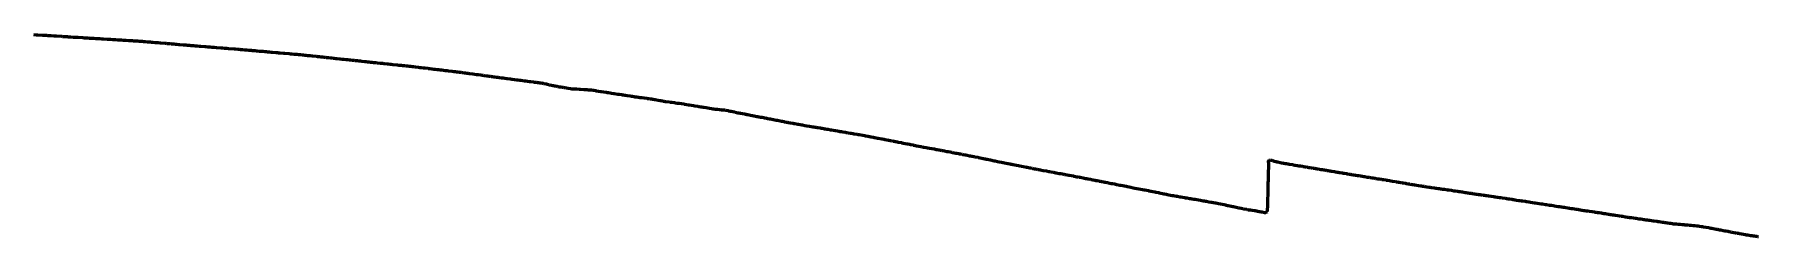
# Model space of a CAD drawing. Header units: metres. Extents: x 599858 to 604770, y 1147743 to 1148052.
# Drawn here: x 600994 to 602129, y 1147914 to 1148047 of the extents above; entities that cross this region are included whole.
import ezdxf

# ---------------------------------------------------------------- set-up
doc = ezdxf.new("R2010")
doc.units = ezdxf.units.M
doc.header["$MEASUREMENT"] = 0
doc.linetypes.add('DGN Style 3', pattern=[126.82203, 90.587164, -36.234866])
doc.layers.add('TF_-_R_TOM_2', color=190, linetype='DGN Style 3', lineweight=53)

msp = doc.modelspace()

# ---------------------------------------------------------------- linework, layer by layer
at = {"layer": 'TF_-_R_TOM_2'}
for points in [[(600993.29, 1148046.83, 33.02), (600995.11, 1148046.72, 33.11), (600996.09, 1148046.66, 33.13), (600999.11, 1148046.47, 33.2), (600999.29, 1148046.46, 33.18), (600999.74, 1148046.43, 33.2), (601001.11, 1148046.34, 33.2), (601001.97, 1148046.29, 33.27), (601002.63, 1148046.25, 33.32), (601002.78, 1148046.24, 33.28), (601003.25, 1148046.21, 33.22), (601004.75, 1148046.11, 33.26), (601004.79, 1148046.11, 33.26), (601006.69, 1148045.99, 33.31), (601006.82, 1148045.98, 33.31), (601007.05, 1148045.97, 33.32), (601008.43, 1148045.88, 33.35), (601008.5, 1148045.88, 33.35), (601011.62, 1148045.68, 33.43), (601011.78, 1148045.67, 33.43), (601012.02, 1148045.65, 33.49), (601012.45, 1148045.63, 33.58), (601012.98, 1148045.59, 33.53), (601013.68, 1148045.55, 33.51), (601014.38, 1148045.51, 33.53), (601014.62, 1148045.49, 33.51), (601015.65, 1148045.43, 33.55), (601015.8, 1148045.42, 33.55), (601015.85, 1148045.41, 33.56), (601016.59, 1148045.37, 33.6), (601017.2, 1148045.33, 33.7), (601017.24, 1148045.33, 33.7), (601017.62, 1148045.3, 33.72), (601019.34, 1148045.19, 33.69), (601019.554925, 1148045.177169, 33.695495), (601020.52, 1148045.12, 33.73), (601021.15, 1148045.08, 33.7), (601021.27, 1148045.07, 33.72), (601022.59, 1148044.99, 33.78), (601022.63, 1148044.99, 33.78), (601022.65, 1148044.99, 33.78), (601025.44, 1148044.82, 33.79), (601025.76, 1148044.8, 33.77), (601026.53, 1148044.75, 33.79), (601027.11, 1148044.72, 33.87), (601027.7, 1148044.68, 33.86), (601029.03, 1148044.6, 33.87), (601029.14, 1148044.59, 33.89), (601029.45, 1148044.57, 33.87), (601030.25, 1148044.52, 33.92), (601031.75, 1148044.43, 33.97), (601032.26, 1148044.4, 34.01), (601032.79, 1148044.37, 34.02), (601032.92, 1148044.36, 34.04), (601034.41, 1148044.27, 33.99), (601034.68, 1148044.25, 34.02), (601035, 1148044.23, 34.02), (601035.07, 1148044.23, 34.03), (601035.5, 1148044.2, 34.02), (601036.2, 1148044.16, 34.11), (601036.95, 1148044.11, 34.13), (601038.33, 1148044.03, 34.07), (601038.43, 1148044.02, 34.07), (601038.99, 1148043.99, 34.1), (601039.33, 1148043.97, 34.09), (601041.71, 1148043.82, 34.2), (601041.83, 1148043.81, 34.21), (601042.56, 1148043.77, 34.2), (601043.99, 1148043.68, 34.2), (601045.42, 1148043.59, 34.24), (601045.53, 1148043.59, 34.2), (601046.33, 1148043.54, 34.23), (601046.91, 1148043.5, 34.25), (601047.34, 1148043.48, 34.26), (601048.82, 1148043.38, 34.29), (601051.19, 1148043.24, 34.36), (601052.33, 1148043.17, 34.32), (601052.35, 1148043.17, 34.32), (601052.38, 1148043.17, 34.32), (601052.52, 1148043.16, 34.32), (601053.87, 1148043.08, 34.41), (601054.03, 1148043.07, 34.45), (601055.85, 1148042.95, 34.47), (601056.88, 1148042.89, 34.47), (601057.47, 1148042.85, 34.45), (601058.49, 1148042.79, 34.45), (601058.66, 1148042.78, 34.46), (601058.82, 1148042.77, 34.46), (601059.74, 1148042.72, 34.5), (601060.1, 1148042.69, 34.53), (601061.9, 1148042.58, 34.47), (601062.05, 1148042.57, 34.47), (601062.78, 1148042.53, 34.58), (601062.82, 1148042.53, 34.59), (601062.99, 1148042.52, 34.59), (601064.231799, 1148042.438735, 34.567125), (601065.11, 1148042.37, 34.55), (601065.24, 1148042.35, 34.56), (601065.27, 1148042.35, 34.56), (601065.45, 1148042.34, 34.56), (601066.73, 1148042.23, 34.69), (601068.35, 1148042.09, 34.65), (601068.46, 1148042.08, 34.65), (601068.59, 1148042.07, 34.65), (601070.46, 1148041.91, 34.7), (601070.84, 1148041.88, 34.71), (601070.96, 1148041.87, 34.71), (601071.78, 1148041.8, 34.73), (601073.48, 1148041.66, 34.73), (601074.28, 1148041.59, 34.74), (601074.68, 1148041.56, 34.75), (601075.31, 1148041.5, 34.77), (601076.62, 1148041.39, 34.85), (601077.05, 1148041.36, 34.89), (601079.88, 1148041.12, 34.85), (601080.15, 1148041.1, 34.87), (601080.68, 1148041.05, 34.87), (601081.03, 1148041.02, 34.88), (601081.09, 1148041.02, 34.88), (601081.21, 1148041.01, 34.88), (601082.8, 1148040.87, 34.89), (601083.01, 1148040.86, 34.93), (601083.48, 1148040.82, 35.02), (601083.91, 1148040.78, 35.04), (601084.66, 1148040.72, 35.04), (601085.58, 1148040.64, 34.95), (601085.81, 1148040.62, 34.98), (601085.96, 1148040.61, 34.96), (601086.88, 1148040.53, 35), (601086.95, 1148040.52, 34.98), (601087.27, 1148040.5, 35.02), (601087.75, 1148040.46, 35.06), (601089.09, 1148040.34, 35.03), (601089.71, 1148040.29, 35.03), (601089.72, 1148040.29, 35.03), (601091.92, 1148040.1, 35.08), (601091.95, 1148040.1, 35.08), (601092.02, 1148040.1, 35.08), (601092.06, 1148040.09, 35.08), (601094.04, 1148039.93, 35.14), (601094.31, 1148039.9, 35.14), (601095.71, 1148039.78, 35.18), (601096.469746, 1148039.722085, 35.206937), (601096.75, 1148039.7, 35.22), (601096.82, 1148039.69, 35.22), (601096.89, 1148039.69, 35.21), (601097.01, 1148039.68, 35.2), (601097.24, 1148039.66, 35.21), (601097.34, 1148039.65, 35.22), (601098.36, 1148039.57, 35.21), (601098.43, 1148039.56, 35.22), (601098.84, 1148039.53, 35.32), (601099.69, 1148039.46, 35.34), (601101.14, 1148039.34, 35.28), (601102.57, 1148039.23, 35.35), (601103.21, 1148039.17, 35.42), (601103.3, 1148039.17, 35.37), (601103.5, 1148039.15, 35.31), (601106.13, 1148038.94, 35.42), (601106.62, 1148038.9, 35.42), (601106.87, 1148038.88, 35.43), (601108.1, 1148038.78, 35.43), (601109.37, 1148038.68, 35.42), (601109.6, 1148038.66, 35.42), (601110.64, 1148038.57, 35.46), (601111.16, 1148038.53, 35.55), (601112.2, 1148038.45, 35.53), (601113.82, 1148038.32, 35.47), (601113.87, 1148038.31, 35.47), (601113.89, 1148038.31, 35.47), (601113.91, 1148038.31, 35.47), (601116.64, 1148038.09, 35.69), (601116.8, 1148038.08, 35.69), (601117.17, 1148038.05, 35.65), (601117.69, 1148038, 35.58), (601118.01, 1148037.98, 35.58), (601118.31, 1148037.95, 35.6), (601118.52, 1148037.94, 35.58), (601119.09, 1148037.89, 35.63), (601119.75, 1148037.84, 35.65), (601120.56, 1148037.77, 35.78), (601121.62, 1148037.69, 35.73), (601121.77, 1148037.68, 35.72), (601121.93, 1148037.66, 35.72), (601125.5, 1148037.37, 35.73), (601125.78, 1148037.35, 35.75), (601125.96, 1148037.34, 35.75), (601126.06, 1148037.33, 35.77), (601126.11, 1148037.32, 35.78), (601127.74, 1148037.19, 35.91), (601128.96, 1148037.09, 35.9), (601129.71, 1148037.03, 35.91), (601130.94, 1148036.93, 35.94), (601132.39, 1148036.82, 35.89), (601133.13, 1148036.76, 35.9), (601133.590329, 1148036.722181, 35.979855), (601133.83, 1148036.7, 36.02), (601135, 1148036.6, 36.01), (601135.35, 1148036.57, 36.04), (601135.44, 1148036.56, 36.03), (601136.01, 1148036.51, 36), (601136.99, 1148036.42, 35.94), (601137.17, 1148036.4, 35.94), (601138.71, 1148036.27, 35.95), (601138.88, 1148036.26, 35.96), (601139.05, 1148036.24, 35.95), (601139.31, 1148036.22, 35.96), (601140.25, 1148036.13, 35.97), (601140.48, 1148036.11, 35.98), (601142.18, 1148035.96, 35.98), (601142.72, 1148035.92, 35.98), (601143.09, 1148035.88, 35.98), (601144.15, 1148035.79, 36.03), (601144.44, 1148035.77, 36.01), (601145.58, 1148035.67, 36), (601145.6, 1148035.66, 36), (601145.65, 1148035.66, 36), (601146.39, 1148035.59, 36.09), (601147.03, 1148035.54, 36.17), (601147.13, 1148035.53, 36.17), (601147.19, 1148035.52, 36.18), (601147.44, 1148035.5, 36.15), (601148.56, 1148035.4, 36.08), (601148.79, 1148035.38, 36.08), (601149.77, 1148035.3, 36.13), (601149.85, 1148035.29, 36.13), (601150.61, 1148035.22, 36.21), (601152.96, 1148035.02, 36.26), (601154.36, 1148034.89, 36.32), (601154.48, 1148034.88, 36.31), (601155.7, 1148034.77, 36.3), (601157.87, 1148034.58, 36.34), (601158.83, 1148034.5, 36.41), (601161.76, 1148034.24, 36.47), (601162.47, 1148034.18, 36.44), (601162.96, 1148034.14, 36.39), (601163.44, 1148034.09, 36.43), (601164.99, 1148033.96, 36.44), (601166.83, 1148033.8, 36.5), (601167.85, 1148033.71, 36.52), (601168.69, 1148033.63, 36.51), (601169.064669, 1148033.597262, 36.51003), (601170.34, 1148033.46, 36.51), (601171.21, 1148033.37, 36.52), (601171.94, 1148033.3, 36.54), (601172.91, 1148033.19, 36.6), (601173.78, 1148033.1, 36.54), (601175.38, 1148032.93, 36.55), (601176.79, 1148032.79, 36.65), (601176.88, 1148032.78, 36.66), (601177, 1148032.76, 36.66), (601177.16, 1148032.75, 36.67), (601179.52, 1148032.5, 36.73), (601179.63, 1148032.49, 36.73), (601180.29, 1148032.42, 36.73), (601181.22, 1148032.32, 36.68), (601181.37, 1148032.3, 36.69), (601181.55, 1148032.28, 36.7), (601182.48, 1148032.19, 36.7), (601183.44, 1148032.08, 36.71), (601183.51, 1148032.08, 36.71), (601183.75, 1148032.05, 36.71), (601184.66, 1148031.96, 36.78), (601185.53, 1148031.87, 36.76), (601186.03, 1148031.81, 36.8), (601186.82, 1148031.73, 36.76), (601186.86, 1148031.73, 36.76), (601187.5, 1148031.66, 36.76), (601187.53, 1148031.65, 36.76), (601189.01, 1148031.5, 36.82), (601189.17, 1148031.48, 36.83), (601189.21, 1148031.48, 36.84), (601189.49, 1148031.45, 36.81), (601189.55, 1148031.44, 36.81), (601189.59, 1148031.44, 36.82), (601190.02, 1148031.39, 36.83), (601190.51, 1148031.34, 36.85), (601190.54, 1148031.34, 36.85), (601190.55, 1148031.34, 36.85), (601190.58, 1148031.33, 36.85), (601190.62, 1148031.33, 36.85), (601191.4, 1148031.25, 36.95), (601192.3, 1148031.15, 36.95), (601192.44, 1148031.14, 36.96), (601192.87, 1148031.09, 36.86), (601192.97, 1148031.08, 36.86), (601192.98, 1148031.08, 36.86), (601194.73, 1148030.9, 36.92), (601194.87, 1148030.88, 36.91), (601195.13, 1148030.85, 36.92), (601195.25, 1148030.84, 36.94), (601196.66, 1148030.69, 36.97), (601197, 1148030.66, 36.94), (601197.03, 1148030.65, 36.94), (601197.1, 1148030.65, 36.95), (601197.53, 1148030.6, 36.97), (601197.57, 1148030.6, 36.97), (601199.13, 1148030.43, 36.96), (601199.52, 1148030.39, 36.97), (601199.74, 1148030.37, 37.04), (601200.35, 1148030.3, 37.04), (601201.33, 1148030.2, 37.02), (601202.13, 1148030.12, 37.05), (601203.27, 1148030, 37.04), (601204.14, 1148029.9, 37.1), (601204.45, 1148029.87, 37.09), (601204.91, 1148029.82, 37.04), (601205.07, 1148029.81, 37.04), (601205.890256, 1148029.71833, 37.123057), (601206.01, 1148029.71, 37.13), (601206.85, 1148029.62, 37.16), (601207.57, 1148029.54, 37.15), (601208.25, 1148029.47, 37.11), (601208.75, 1148029.42, 37.1), (601209.55, 1148029.33, 37.18), (601211.2, 1148029.16, 37.24), (601211.82, 1148029.09, 37.19), (601212.39, 1148029.03, 37.16), (601213.26, 1148028.94, 37.23), (601214.28, 1148028.83, 37.27), (601215.31, 1148028.72, 37.27), (601215.88, 1148028.66, 37.28), (601216.29, 1148028.62, 37.27), (601217.3, 1148028.51, 37.35), (601217.55, 1148028.48, 37.35), (601217.68, 1148028.47, 37.37), (601217.9, 1148028.45, 37.33), (601219.05, 1148028.33, 37.32), (601219.29, 1148028.3, 37.35), (601219.52, 1148028.28, 37.35), (601221.67, 1148028.05, 37.32), (601222.03, 1148028.01, 37.32), (601222.1, 1148028, 37.31), (601223.38, 1148027.87, 37.31), (601224.1, 1148027.79, 37.34), (601226.29, 1148027.56, 37.38), (601226.54, 1148027.53, 37.4), (601226.72, 1148027.51, 37.4), (601226.79, 1148027.51, 37.41), (601228.26, 1148027.35, 37.51), (601228.59, 1148027.32, 37.51), (601228.78, 1148027.3, 37.52), (601229.93, 1148027.17, 37.54), (601230.04, 1148027.16, 37.54), (601230.08, 1148027.16, 37.54), (601230.14, 1148027.15, 37.54), (601232.5, 1148026.9, 37.59), (601232.62, 1148026.89, 37.59), (601232.81, 1148026.87, 37.57), (601233.17, 1148026.83, 37.61), (601233.84, 1148026.76, 37.62), (601233.92, 1148026.75, 37.62), (601234.59, 1148026.68, 37.53), (601234.82, 1148026.66, 37.53), (601235.55, 1148026.58, 37.56), (601235.76, 1148026.56, 37.61), (601236.05, 1148026.53, 37.61), (601236.57, 1148026.47, 37.52), (601236.85, 1148026.44, 37.48), (601237.85, 1148026.34, 37.59), (601238.29, 1148026.29, 37.59), (601239.45, 1148026.17, 37.65), (601239.72, 1148026.14, 37.65), (601239.78, 1148026.13, 37.65), (601239.87, 1148026.12, 37.65), (601239.99, 1148026.11, 37.64), (601240.6422, 1148026.041538, 37.610138), (601241.22, 1148025.97, 37.58), (601241.71, 1148025.91, 37.55), (601242.7, 1148025.8, 37.63), (601243.08, 1148025.75, 37.62), (601243.71, 1148025.68, 37.55), (601244.22, 1148025.62, 37.61), (601244.78, 1148025.55, 37.57), (601246.65, 1148025.33, 37.69), (601246.93, 1148025.29, 37.72), (601247.72, 1148025.2, 37.68), (601248.48, 1148025.11, 37.65), (601248.63, 1148025.09, 37.69), (601250.19, 1148024.91, 37.67), (601250.24, 1148024.9, 37.67), (601250.28, 1148024.9, 37.67), (601250.29, 1148024.9, 37.67), (601250.99, 1148024.81, 37.77), (601252.71, 1148024.61, 37.81), (601252.73, 1148024.61, 37.81), (601252.77, 1148024.6, 37.81), (601253.12, 1148024.56, 37.83), (601254.41, 1148024.41, 37.87), (601255.62, 1148024.26, 37.9), (601255.84, 1148024.24, 37.89), (601255.93, 1148024.23, 37.89), (601256.99, 1148024.1, 37.87), (601257.12, 1148024.09, 37.92), (601257.74, 1148024.01, 37.93), (601259.04, 1148023.86, 37.96), (601259.99, 1148023.75, 37.89), (601260.06, 1148023.74, 37.89), (601260.29, 1148023.71, 37.9), (601261.13, 1148023.61, 37.95), (601262.11, 1148023.5, 37.95), (601263.3, 1148023.35, 38.02), (601264.3, 1148023.24, 38.03), (601264.47, 1148023.22, 38.03), (601265.63, 1148023.08, 38.05), (601266.52, 1148022.97, 38.02), (601266.85, 1148022.93, 37.99), (601268.91, 1148022.69, 38.1), (601268.95, 1148022.68, 38.1), (601268.98, 1148022.68, 38.1), (601270.16, 1148022.54, 38.14), (601270.81, 1148022.46, 38.13), (601271.46, 1148022.39, 38.12), (601271.57, 1148022.37, 38.13), (601271.82, 1148022.34, 38.08), (601272.05, 1148022.32, 38.11), (601273.02, 1148022.2, 38.15), (601273.294695, 1148022.167593, 38.183358), (601273.77, 1148022.11, 38.23), (601274.23, 1148022.04, 38.19), (601274.55, 1148022, 38.19), (601274.98, 1148021.94, 38.23), (601275.28, 1148021.9, 38.23), (601275.6, 1148021.86, 38.17), (601275.92, 1148021.82, 38.19), (601277.23, 1148021.64, 38.29), (601277.48, 1148021.61, 38.27), (601277.98, 1148021.54, 38.25), (601278.73, 1148021.44, 38.24), (601278.81, 1148021.43, 38.23), (601279.3, 1148021.36, 38.25), (601279.61, 1148021.32, 38.31), (601280.29, 1148021.23, 38.32), (601282.68, 1148020.91, 38.38), (601285.02, 1148020.59, 38.39), (601286.17, 1148020.44, 38.41), (601287.93, 1148020.2, 38.46), (601288.76, 1148020.09, 38.4), (601289.2, 1148020.03, 38.42), (601289.66, 1148019.97, 38.49), (601289.89, 1148019.94, 38.5), (601291.56, 1148019.72, 38.52), (601292.32, 1148019.61, 38.52), (601292.44, 1148019.6, 38.53), (601292.52, 1148019.59, 38.52), (601292.73, 1148019.56, 38.54), (601293.35, 1148019.48, 38.53), (601294.17, 1148019.37, 38.52), (601294.7, 1148019.3, 38.53), (601295.13, 1148019.24, 38.53), (601295.89, 1148019.14, 38.52), (601296.41, 1148019.07, 38.55), (601297.15, 1148018.97, 38.56), (601298.17, 1148018.83, 38.58), (601299.41, 1148018.66, 38.61), (601300.08, 1148018.57, 38.61), (601300.17, 1148018.56, 38.6), (601300.2, 1148018.56, 38.6), (601301.61, 1148018.37, 38.53), (601302.64, 1148018.23, 38.52), (601303.69, 1148018.09, 38.52), (601304.99, 1148017.91, 38.62), (601305.19, 1148017.89, 38.62), (601306.91, 1148017.66, 38.6), (601307.15, 1148017.62, 38.64), (601307.54, 1148017.57, 38.64), (601308.42, 1148017.45, 38.63), (601308.435968, 1148017.454597, 38.632081), (601311.61, 1148017.04, 38.67), (601311.68, 1148017.04, 38.68), (601312.02, 1148016.99, 38.68), (601312.26, 1148016.96, 38.68), (601313.59, 1148016.79, 38.67), (601313.81, 1148016.76, 38.7), (601314.08, 1148016.73, 38.7), (601314.31, 1148016.7, 38.68), (601316.66, 1148016.4, 38.71), (601316.78, 1148016.38, 38.73), (601317.29, 1148016.32, 38.74), (601317.61, 1148016.28, 38.72), (601318.67, 1148016.14, 38.8), (601320.06, 1148015.96, 38.9), (601320.43, 1148015.91, 38.91), (601320.7, 1148015.88, 38.9), (601322.57, 1148015.64, 38.99), (601322.86, 1148015.6, 39), (601323.09, 1148015.57, 39), (601323.21, 1148015.56, 39), (601324.55, 1148015.39, 39), (601325.19, 1148015.3, 39.04), (601325.5, 1148015.26, 39.08), (601326, 1148015.2, 38.96), (601326.01, 1148015.2, 38.96), (601326.03, 1148015.2, 38.96), (601326.32, 1148015.16, 38.98), (601326.6, 1148015.12, 39.01), (601326.76, 1148015.1, 38.97), (601327.80283, 1148014.966983, 39.061223), (601328.6, 1148014.8, 39.16), (601328.75, 1148014.77, 39.17), (601328.81, 1148014.75, 39.19), (601329.23, 1148014.66, 39.27), (601330.89, 1148014.31, 39.29), (601331.68, 1148014.14, 39.34), (601332.47, 1148013.97, 39.35), (601332.85, 1148013.88, 39.33), (601333.22, 1148013.8, 39.33), (601334.42, 1148013.54, 39.3), (601335.41, 1148013.33, 39.23), (601335.5, 1148013.31, 39.24), (601335.91, 1148013.22, 39.16), (601336.07, 1148013.19, 39.11), (601336.2, 1148013.16, 39.11), (601336.86, 1148013.02, 39.16), (601338.15, 1148012.74, 39.15), (601338.41, 1148012.69, 39.17), (601338.42, 1148012.68, 39.17), (601338.52, 1148012.66, 39.17), (601338.946996, 1148012.574525, 39.206626), (601339.37, 1148012.5, 39.24), (601340.63, 1148012.3, 39.24), (601341.78, 1148012.12, 39.26), (601342.04, 1148012.08, 39.2), (601342.62, 1148011.99, 39.2), (601343.38, 1148011.87, 39.2), (601343.81, 1148011.8, 39.2), (601343.9, 1148011.79, 39.2), (601344.43, 1148011.71, 39.27), (601345.44, 1148011.55, 39.3), (601346.98, 1148011.3, 39.32), (601347.94, 1148011.15, 39.35), (601347.957641, 1148011.147173, 39.352155), (601348.43, 1148011.12, 39.35), (601348.99, 1148011.09, 39.35), (601349.55, 1148011.05, 39.34), (601349.88, 1148011.03, 39.35), (601350.83, 1148010.98, 39.37), (601352.57, 1148010.87, 39.37), (601353.44, 1148010.82, 39.37), (601355.75, 1148010.68, 39.49), (601355.99, 1148010.67, 39.49), (601356.07, 1148010.66, 39.49), (601356.22, 1148010.65, 39.47), (601357.2, 1148010.6, 39.44), (601357.28, 1148010.59, 39.43), (601357.49, 1148010.58, 39.4), (601358.01, 1148010.55, 39.4), (601358.1, 1148010.54, 39.42), (601358.39, 1148010.53, 39.38), (601358.62, 1148010.51, 39.42), (601359.93, 1148010.43, 39.43), (601360.308128, 1148010.408322, 39.425653), (601360.8, 1148010.33, 39.43), (601361.79, 1148010.18, 39.46), (601362.23, 1148010.11, 39.46), (601363.44, 1148009.93, 39.49), (601363.8, 1148009.87, 39.49), (601367.04, 1148009.37, 39.48), (601367.05, 1148009.37, 39.48), (601367.07, 1148009.37, 39.48), (601370.46, 1148008.85, 39.46), (601371.04, 1148008.76, 39.56), (601371.23, 1148008.73, 39.57), (601371.5, 1148008.69, 39.59), (601371.74, 1148008.65, 39.55), (601371.93, 1148008.62, 39.58), (601372.99, 1148008.46, 39.51), (601373.05, 1148008.45, 39.52), (601373.12, 1148008.44, 39.52), (601373.94, 1148008.31, 39.63), (601374.05, 1148008.29, 39.63), (601375.56, 1148008.06, 39.55), (601375.67, 1148008.04, 39.55), (601378.17, 1148007.66, 39.65), (601378.58, 1148007.59, 39.65), (601378.93, 1148007.54, 39.66), (601380.46, 1148007.3, 39.59), (601381.28, 1148007.18, 39.6), (601381.92, 1148007.08, 39.61), (601382.83, 1148006.94, 39.63), (601383.18, 1148006.89, 39.63), (601384.37, 1148006.7, 39.61), (601386.22, 1148006.42, 39.68), (601387.15, 1148006.27, 39.72), (601387.85, 1148006.17, 39.7), (601388.68, 1148006.04, 39.69), (601389.43, 1148005.92, 39.68), (601390.59, 1148005.74, 39.71), (601391.51, 1148005.6, 39.69), (601392.10933, 1148005.507229, 39.69095), (601392.37, 1148005.48, 39.69), (601392.94, 1148005.4, 39.7), (601393.46, 1148005.33, 39.71), (601393.86, 1148005.28, 39.71), (601395.37, 1148005.09, 39.71), (601397.08, 1148004.86, 39.7), (601397.41, 1148004.82, 39.7), (601398.45, 1148004.68, 39.81), (601398.68, 1148004.65, 39.81), (601398.82, 1148004.64, 39.8), (601399.3, 1148004.57, 39.78), (601399.74, 1148004.52, 39.72), (601400.65, 1148004.4, 39.75), (601400.711765, 1148004.386256, 39.751647), (601401.46, 1148004.25, 39.82), (601402.25, 1148004.1, 39.85), (601402.8, 1148004, 39.83), (601404.65, 1148003.65, 39.75), (601406.11, 1148003.38, 39.84), (601406.54, 1148003.3, 39.86), (601407.24, 1148003.16, 39.86), (601407.79, 1148003.06, 39.83), (601408.07, 1148003.01, 39.84), (601408.65, 1148002.9, 39.82), (601409.354781, 1148002.773292, 39.856706), (601411.93, 1148002.44, 39.96), (601412.42, 1148002.37, 39.98), (601413.16, 1148002.28, 39.9), (601413.36, 1148002.25, 39.87), (601413.63, 1148002.22, 39.88), (601415.44, 1148001.99, 39.92), (601415.75, 1148001.95, 39.9), (601415.89, 1148001.93, 39.9), (601417.31, 1148001.74, 39.95), (601418.18, 1148001.63, 39.96), (601418.33, 1148001.61, 39.96), (601418.47, 1148001.6, 39.97), (601420.137999, 1148001.375886, 39.995914), (601421.61, 1148001.13, 40.02), (601421.67, 1148001.12, 40.03), (601421.91, 1148001.08, 40.04), (601422.35, 1148001.01, 40.05), (601424.58, 1148000.64, 39.99), (601424.69, 1148000.62, 39.98), (601425.01, 1148000.57, 40), (601427.89, 1148000.08, 40.16), (601428.77, 1147999.94, 40.19), (601430.51, 1147999.65, 40.21), (601430.62, 1147999.63, 40.21), (601430.89, 1147999.58, 40.21), (601431.4, 1147999.5, 40.1), (601431.54, 1147999.47, 40.09), (601432.8, 1147999.26, 40.18), (601433.3, 1147999.18, 40.18), (601433.52, 1147999.14, 40.18), (601434.315731, 1147999.013523, 40.249641), (601434.37, 1147999, 40.26), (601434.76, 1147998.94, 40.25), (601436.23, 1147998.71, 40.18), (601437.31, 1147998.54, 40.2), (601438.56, 1147998.34, 40.19), (601439.87, 1147998.13, 40.18), (601440.62, 1147998.01, 40.19), (601441.52, 1147997.87, 40.2), (601441.65, 1147997.85, 40.19), (601442.222376, 1147997.759954, 40.197069), (601442.38, 1147997.75, 40.2), (601443.72, 1147997.62, 40.22), (601445.01, 1147997.5, 40.25), (601445.8, 1147997.43, 40.24), (601446.43, 1147997.37, 40.23), (601446.78, 1147997.34, 40.22), (601448.05, 1147997.23, 40.2), (601448.17, 1147997.21, 40.21), (601448.34, 1147997.2, 40.2), (601448.48, 1147997.19, 40.19), (601448.76, 1147997.16, 40.19), (601449.10277, 1147997.127444, 40.185409), (601450.75, 1147996.76, 40.21), (601451.02, 1147996.7, 40.22), (601452.03, 1147996.47, 40.26), (601452.61, 1147996.34, 40.27), (601452.77, 1147996.31, 40.29), (601452.85, 1147996.29, 40.28), (601453.82, 1147996.07, 40.31), (601454.86, 1147995.84, 40.31), (601455.203305, 1147995.755186, 40.31773), (601455.5, 1147995.7, 40.32), (601457.2, 1147995.38, 40.4), (601457.99, 1147995.23, 40.37), (601458.19, 1147995.19, 40.4), (601458.7, 1147995.09, 40.35), (601460.31, 1147994.79, 40.39), (601461.67, 1147994.52, 40.43), (601462.19, 1147994.43, 40.45), (601462.35, 1147994.39, 40.45), (601463.1, 1147994.25, 40.48), (601463.73, 1147994.13, 40.49), (601464.59, 1147993.97, 40.52), (601465.48, 1147993.8, 40.51), (601466.51, 1147993.6, 40.49), (601466.94, 1147993.52, 40.49), (601467.65, 1147993.38, 40.5), (601467.97, 1147993.32, 40.49), (601469.75, 1147992.98, 40.53), (601470.55, 1147992.83, 40.55), (601471.09, 1147992.73, 40.56), (601472.07, 1147992.54, 40.54), (601472.73, 1147992.41, 40.54), (601473.17, 1147992.33, 40.53), (601474.01, 1147992.17, 40.56), (601474.642224, 1147992.053773, 40.572692), (601475.29, 1147991.92, 40.59), (601476.16, 1147991.75, 40.65), (601476.81, 1147991.63, 40.65), (601478.09, 1147991.38, 40.61), (601478.43, 1147991.32, 40.59), (601478.48, 1147991.31, 40.59), (601478.62, 1147991.28, 40.59), (601478.69, 1147991.27, 40.59), (601480.35, 1147990.94, 40.69), (601480.65, 1147990.89, 40.7), (601482.36, 1147990.56, 40.68), (601482.67, 1147990.49, 40.68), (601482.74, 1147990.48, 40.68), (601483.35, 1147990.36, 40.7), (601485.03, 1147990.04, 40.78), (601485.93, 1147989.86, 40.83), (601485.95, 1147989.86, 40.83), (601486.59, 1147989.73, 40.77), (601487.5, 1147989.56, 40.84), (601488, 1147989.46, 40.82), (601489.33, 1147989.21, 40.84), (601489.62, 1147989.15, 40.82), (601489.66, 1147989.14, 40.82), (601489.79, 1147989.12, 40.83), (601490.4, 1147989, 40.84), (601491.66, 1147988.75, 40.8), (601491.75, 1147988.73, 40.79), (601493.432834, 1147988.408036, 40.867232), (601494.03, 1147988.31, 40.89), (601494.04, 1147988.31, 40.89), (601494.06, 1147988.3, 40.89), (601494.1, 1147988.3, 40.89), (601494.62, 1147988.21, 40.87), (601496.59, 1147987.87, 40.86), (601496.92, 1147987.81, 40.85), (601496.97, 1147987.8, 40.86), (601497.02, 1147987.8, 40.85), (601497.1, 1147987.78, 40.86), (601499.23, 1147987.42, 40.97), (601499.64, 1147987.35, 40.99), (601499.85, 1147987.31, 40.98), (601501.4, 1147987.05, 40.95), (601502.65, 1147986.83, 40.96), (601504.31, 1147986.55, 41), (601506.6, 1147986.16, 40.97), (601507.26, 1147986.04, 40.97), (601508.05, 1147985.91, 40.98), (601508.83, 1147985.77, 40.97), (601509.35, 1147985.69, 40.99), (601509.8, 1147985.61, 40.98), (601511.49, 1147985.32, 41), (601512.12, 1147985.21, 40.96), (601512.19, 1147985.2, 40.96), (601512.81, 1147985.09, 40.95), (601513.54, 1147984.97, 40.94), (601514.33, 1147984.83, 40.96), (601514.84, 1147984.74, 40.94), (601515.81, 1147984.58, 40.97), (601516.28, 1147984.5, 40.97), (601516.66, 1147984.43, 40.98), (601518.18, 1147984.17, 40.97), (601518.46, 1147984.13, 40.98), (601518.73, 1147984.08, 40.98), (601518.82, 1147984.06, 40.98), (601521.32, 1147983.64, 41.05), (601521.49, 1147983.61, 41.05), (601521.52, 1147983.6, 41.05), (601521.57, 1147983.59, 41.05), (601522.817199, 1147983.382398, 41.088322), (601523.63, 1147983.24, 41.11), (601524.41, 1147983.11, 41.15), (601524.48, 1147983.1, 41.15), (601524.96, 1147983.02, 41.13), (601525.46, 1147982.93, 41.08), (601526.23, 1147982.8, 41.08), (601528.13, 1147982.48, 41.14), (601528.33, 1147982.45, 41.14), (601529.28, 1147982.28, 41.21), (601529.57, 1147982.23, 41.21), (601529.8, 1147982.2, 41.21), (601531.4, 1147981.92, 41.21), (601531.49, 1147981.91, 41.2), (601531.73, 1147981.87, 41.2), (601532.92, 1147981.67, 41.14), (601533.57, 1147981.56, 41.2), (601535.81, 1147981.18, 41.23), (601536.39, 1147981.08, 41.19), (601537.05, 1147980.97, 41.2), (601539.52, 1147980.55, 41.24), (601540.621523, 1147980.35614, 41.209528), (601540.67, 1147980.35, 41.21), (601541.26, 1147980.24, 41.22), (601542.74, 1147979.95, 41.29), (601543.29, 1147979.85, 41.28), (601543.53, 1147979.8, 41.29), (601544.17, 1147979.68, 41.19), (601544.81, 1147979.55, 41.18), (601546.27, 1147979.27, 41.25), (601546.95, 1147979.14, 41.28), (601546.99, 1147979.13, 41.27), (601547.24, 1147979.09, 41.3), (601547.43, 1147979.05, 41.27), (601548.22, 1147978.9, 41.31), (601549.18, 1147978.71, 41.33), (601549.54, 1147978.64, 41.34), (601552.02, 1147978.17, 41.34), (601552.22, 1147978.13, 41.34), (601553.4, 1147977.9, 41.3), (601554.02, 1147977.78, 41.28), (601555.4, 1147977.52, 41.34), (601555.77, 1147977.44, 41.34), (601556.32, 1147977.34, 41.34), (601557.41, 1147977.13, 41.37), (601557.88, 1147977.04, 41.35), (601558.33, 1147976.95, 41.38), (601558.340876, 1147976.952946, 41.374587), (601559.11, 1147976.8, 41.37), (601559.42, 1147976.74, 41.38), (601559.65, 1147976.69, 41.38), (601560.35, 1147976.55, 41.39), (601560.48, 1147976.53, 41.39), (601561.24, 1147976.37, 41.42), (601561.47, 1147976.33, 41.4), (601562.72, 1147976.08, 41.39), (601564.74, 1147975.68, 41.38), (601565.28, 1147975.57, 41.39), (601566.11, 1147975.41, 41.42), (601566.33, 1147975.37, 41.43), (601567.36, 1147975.16, 41.45), (601568.73, 1147974.89, 41.5), (601568.85, 1147974.86, 41.5), (601568.89, 1147974.86, 41.5), (601569.14, 1147974.81, 41.51), (601570.26, 1147974.59, 41.44), (601570.8, 1147974.48, 41.39), (601572.58, 1147974.12, 41.42), (601572.76, 1147974.09, 41.43), (601572.87, 1147974.07, 41.44), (601573.03, 1147974.04, 41.44), (601573.36, 1147973.97, 41.46), (601573.86, 1147973.87, 41.52), (601574.31, 1147973.78, 41.5), (601574.84, 1147973.68, 41.52), (601576.29, 1147973.39, 41.46), (601577.6, 1147973.13, 41.52), (601578.19, 1147973.01, 41.52), (601578.86, 1147972.88, 41.51), (601579.411896, 1147972.766631, 41.521737), (601579.68, 1147972.72, 41.53), (601581.14, 1147972.45, 41.52), (601582.02, 1147972.29, 41.54), (601582.37, 1147972.23, 41.56), (601583.36, 1147972.05, 41.57), (601586.38, 1147971.49, 41.55), (601587.09, 1147971.36, 41.56), (601587.85, 1147971.22, 41.58), (601588.47, 1147971.11, 41.54), (601589.72, 1147970.88, 41.55), (601590.08, 1147970.81, 41.56), (601590.37, 1147970.76, 41.59), (601591.11, 1147970.63, 41.6), (601591.64, 1147970.53, 41.62), (601592.18, 1147970.43, 41.61), (601593.25, 1147970.23, 41.58), (601594.81, 1147969.95, 41.57), (601595.64, 1147969.79, 41.57), (601596.92, 1147969.56, 41.63), (601596.96, 1147969.55, 41.63), (601597.04, 1147969.54, 41.63), (601597.91, 1147969.38, 41.67), (601598.33, 1147969.3, 41.66), (601598.52, 1147969.27, 41.65), (601600.79, 1147968.85, 41.61), (601601.45, 1147968.73, 41.61), (601602.5, 1147968.54, 41.61), (601603.24, 1147968.4, 41.6), (601603.407073, 1147968.374552, 41.610426), (601604.1, 1147968.23, 41.65), (601604.49, 1147968.15, 41.64), (601605.23, 1147968, 41.67), (601605.39, 1147967.97, 41.67), (601606.87, 1147967.67, 41.66), (601607.4, 1147967.56, 41.66), (601608.24, 1147967.39, 41.7), (601609.81, 1147967.07, 41.7), (601610.64, 1147966.9, 41.72), (601610.67, 1147966.89, 41.72), (601611.21, 1147966.78, 41.71), (601612.69, 1147966.48, 41.73), (601612.97, 1147966.43, 41.77), (601613.31, 1147966.36, 41.75), (601614.95, 1147966.02, 41.77), (601615.56, 1147965.9, 41.8), (601615.98, 1147965.82, 41.82), (601618.67, 1147965.27, 41.88), (601619.3, 1147965.14, 41.88), (601619.76, 1147965.05, 41.86), (601619.99, 1147965, 41.85), (601620.66, 1147964.86, 41.92), (601620.85, 1147964.82, 41.92), (601621, 1147964.79, 41.9), (601621.15, 1147964.76, 41.9), (601621.31, 1147964.73, 41.89), (601623.35, 1147964.32, 41.77), (601623.44, 1147964.3, 41.77), (601623.55, 1147964.28, 41.77), (601626.08, 1147963.76, 41.86), (601626.58, 1147963.66, 41.86), (601628.29, 1147963.31, 41.8), (601629.29, 1147963.11, 41.82), (601630.907572, 1147962.782951, 41.812777), (601631.64, 1147962.64, 41.81), (601631.94, 1147962.58, 41.81), (601632.72, 1147962.42, 41.8), (601634.92, 1147961.99, 41.82), (601635.19, 1147961.94, 41.83), (601635.27, 1147961.92, 41.84), (601636.25, 1147961.73, 41.86), (601636.89, 1147961.61, 41.87), (601637.76, 1147961.44, 41.86), (601638.06, 1147961.38, 41.84), (601638.4, 1147961.31, 41.85), (601642.11, 1147960.58, 41.9), (601642.93, 1147960.42, 41.91), (601643.11, 1147960.39, 41.91), (601643.66, 1147960.28, 41.94), (601643.78, 1147960.25, 41.93), (601644.11, 1147960.19, 41.94), (601646.33, 1147959.75, 41.88), (601646.58, 1147959.7, 41.91), (601647.25, 1147959.57, 41.94), (601647.5, 1147959.52, 41.92), (601647.74, 1147959.48, 41.93), (601649.57, 1147959.12, 41.97), (601649.71, 1147959.09, 41.98), (601649.89, 1147959.05, 41.99), (601650.18, 1147959, 41.99), (601650.53, 1147958.93, 42), (601651.19, 1147958.8, 41.94), (601651.55, 1147958.73, 41.96), (601652.6, 1147958.52, 42.02), (601653.31, 1147958.38, 42.02), (601654.09, 1147958.23, 42.03), (601654.344079, 1147958.182797, 42.049363), (601654.79, 1147958.1, 42.09), (601655.59, 1147957.95, 42.08), (601656.33, 1147957.81, 42.03), (601658.28, 1147957.44, 42.11), (601658.32, 1147957.43, 42.11), (601660.37, 1147957.05, 42.1), (601662.02, 1147956.74, 42.09), (601662.05, 1147956.73, 42.09), (601662.64, 1147956.62, 42.04), (601663.17, 1147956.52, 42.02), (601664.8, 1147956.22, 42.08), (601664.81, 1147956.22, 42.08), (601664.87, 1147956.21, 42.08), (601665.17, 1147956.15, 42.07), (601665.64, 1147956.06, 42.08), (601666.63, 1147955.88, 42.06), (601666.7, 1147955.86, 42.05), (601666.87, 1147955.83, 42.05), (601668.79, 1147955.47, 42.1), (601669.81, 1147955.28, 42.11), (601669.86, 1147955.27, 42.11), (601669.91, 1147955.26, 42.11), (601669.93, 1147955.26, 42.11), (601672.2, 1147954.83, 42.12), (601672.4, 1147954.79, 42.13), (601672.71, 1147954.74, 42.11), (601673.02, 1147954.68, 42.1), (601675.09, 1147954.29, 42.09), (601675.3, 1147954.25, 42.06), (601675.46, 1147954.22, 42.09), (601678.16, 1147953.72, 42.14), (601678.25, 1147953.7, 42.13), (601678.38, 1147953.67, 42.14), (601678.48, 1147953.65, 42.13), (601678.722223, 1147953.605434, 42.134494), (601680.48, 1147953.27, 42.14), (601681.39, 1147953.09, 42.12), (601681.46, 1147953.08, 42.13), (601681.9, 1147952.99, 42.14), (601682.57, 1147952.86, 42.14), (601682.63, 1147952.85, 42.13), (601684.59, 1147952.47, 42.11), (601684.71, 1147952.45, 42.1), (601684.74, 1147952.44, 42.1), (601685.17, 1147952.36, 42.12), (601685.36, 1147952.32, 42.1), (601686.25, 1147952.15, 42.07), (601687.19, 1147951.97, 42.1), (601687.76, 1147951.86, 42.09), (601689.31, 1147951.56, 42.15), (601689.66, 1147951.49, 42.14), (601689.74, 1147951.47, 42.14), (601690.39, 1147951.35, 42.12), (601690.9, 1147951.25, 42.09), (601690.96, 1147951.24, 42.09), (601691.01, 1147951.23, 42.09), (601691.15, 1147951.2, 42.09), (601692.41, 1147950.96, 42.1), (601693.06, 1147950.83, 42.07), (601693.52, 1147950.74, 42.08), (601693.91, 1147950.67, 42.08), (601695, 1147950.45, 42.1), (601695.15, 1147950.42, 42.11), (601695.94, 1147950.27, 42.07), (601696.74, 1147950.12, 42.1), (601698.07, 1147949.86, 42.13), (601698.34, 1147949.81, 42.13), (601698.48, 1147949.78, 42.13), (601698.77, 1147949.72, 42.13), (601698.86, 1147949.71, 42.13), (601699.29, 1147949.62, 42.16), (601700.33, 1147949.42, 42.16), (601700.95, 1147949.3, 42.16), (601701.29, 1147949.23, 42.13), (601703.09, 1147948.89, 42.13), (601703.17, 1147948.87, 42.17), (601703.68, 1147948.77, 42.2), (601703.76, 1147948.76, 42.19), (601703.84, 1147948.74, 42.19), (601703.88, 1147948.73, 42.19), (601705.27, 1147948.46, 42.21), (601706.679874, 1147948.185898, 42.21503), (601706.72, 1147948.18, 42.22), (601708.69, 1147947.79, 42.22), (601709, 1147947.73, 42.23), (601709.43, 1147947.65, 42.24), (601710.66, 1147947.41, 42.23), (601710.8, 1147947.38, 42.21), (601711.67, 1147947.21, 42.21), (601711.71, 1147947.2, 42.21), (601711.78, 1147947.19, 42.21), (601713, 1147946.95, 42.2), (601713.69, 1147946.81, 42.13), (601715.01, 1147946.55, 42.14), (601716.05, 1147946.35, 42.18), (601717.6, 1147946.04, 42.2), (601718.73, 1147945.82, 42.2), (601721.26, 1147945.32, 42.18), (601723.69, 1147944.84, 42.26), (601723.7, 1147944.84, 42.26), (601724.9, 1147944.6, 42.29), (601725.13, 1147944.56, 42.28), (601725.31, 1147944.52, 42.3), (601727.63, 1147944.07, 42.34), (601727.65, 1147944.06, 42.34), (601727.68, 1147944.06, 42.34), (601727.78, 1147944.04, 42.34), (601728.62, 1147943.87, 42.34), (601729.22, 1147943.75, 42.35), (601731.84, 1147943.24, 42.39), (601732.44, 1147943.12, 42.39), (601732.53, 1147943.1, 42.4), (601732.59, 1147943.09, 42.39), (601732.63, 1147943.08, 42.39), (601734.28, 1147942.76, 42.36), (601734.59, 1147942.7, 42.35), (601736.78, 1147942.27, 42.39), (601737.72, 1147942.08, 42.41), (601738.26, 1147941.98, 42.42), (601739.22, 1147941.79, 42.42), (601739.91, 1147941.65, 42.44), (601741.13, 1147941.41, 42.44), (601743.34, 1147940.98, 42.43), (601744.17, 1147940.81, 42.42), (601744.902642, 1147940.668894, 42.478394), (601745.33, 1147940.6, 42.51), (601746.13, 1147940.46, 42.5), (601746.83, 1147940.34, 42.52), (601748.23, 1147940.1, 42.52), (601748.75, 1147940.01, 42.5), (601748.86, 1147939.99, 42.49), (601751.3, 1147939.57, 42.47), (601752.02, 1147939.45, 42.47), (601752.34, 1147939.39, 42.48), (601753.18, 1147939.25, 42.51), (601754.64, 1147939, 42.5), (601755.78, 1147938.81, 42.5), (601756.12, 1147938.75, 42.49), (601757.43, 1147938.52, 42.53), (601758.01, 1147938.42, 42.53), (601758.12, 1147938.4, 42.53), (601758.31, 1147938.37, 42.53), (601760.6, 1147937.98, 42.47), (601761.89, 1147937.76, 42.5), (601762.87, 1147937.59, 42.48), (601763.74, 1147937.44, 42.51), (601764.76, 1147937.27, 42.5), (601765.01, 1147937.23, 42.56), (601765.82, 1147937.09, 42.52), (601767.48, 1147936.8, 42.51), (601768.97, 1147936.55, 42.57), (601769.07, 1147936.53, 42.57), (601769.28, 1147936.49, 42.58), (601770.22, 1147936.33, 42.58), (601770.25, 1147936.33, 42.59), (601770.37, 1147936.31, 42.58), (601771.632501, 1147936.088558, 42.632603), (601771.84, 1147936.05, 42.64), (601771.89, 1147936.04, 42.65), (601771.97, 1147936.02, 42.65), (601773.66, 1147935.67, 42.59), (601773.86, 1147935.62, 42.57), (601775.13, 1147935.36, 42.6), (601777.48, 1147934.87, 42.61), (601778.44, 1147934.67, 42.58), (601778.74, 1147934.61, 42.57), (601779.66, 1147934.41, 42.65), (601780.1, 1147934.32, 42.65), (601781.21, 1147934.09, 42.71), (601782.03, 1147933.92, 42.71), (601782.34, 1147933.85, 42.71), (601783.26, 1147933.66, 42.65), (601783.31, 1147933.65, 42.66), (601783.65, 1147933.58, 42.67), (601786.22, 1147933.05, 42.59), (601786.95, 1147932.89, 42.59), (601787.16, 1147932.85, 42.6), (601788.63, 1147932.54, 42.63), (601789.82, 1147932.29, 42.62), (601789.99, 1147932.26, 42.63), (601790.2, 1147932.21, 42.62), (601791.92, 1147931.86, 42.59), (601792.03, 1147931.83, 42.59), (601792.53, 1147931.73, 42.61), (601792.88, 1147931.66, 42.6), (601793.340344, 1147931.556803, 42.584427), (601793.35, 1147931.56, 42.58), (601794.89, 1147931.35, 42.62), (601794.91, 1147931.35, 42.62), (601794.93, 1147931.35, 42.62), (601795.88, 1147931.22, 42.54), (601797.44, 1147931.02, 42.52), (601797.89, 1147930.95, 42.54), (601798.079235, 1147930.928963, 42.53284), (601798.36, 1147930.88, 42.52), (601798.72, 1147930.81, 42.52), (601799.38, 1147930.68, 42.52), (601800.6, 1147930.44, 42.53), (601801.12, 1147930.34, 42.52), (601801.85, 1147930.2, 42.55), (601802.33, 1147930.1, 42.58), (601802.56, 1147930.06, 42.59), (601803.95, 1147929.79, 42.59), (601804.465078, 1147929.685529, 42.584319), (601804.85, 1147929.74, 42.56), (601805.47, 1147929.83, 42.53), (601805.702815, 1147929.85673, 42.522307)], [(601806.73, 1147963.59, 42.112941), (601807.32, 1147964.04, 42.21), (601807.73821, 1147964.353278, 42.255442), (601808.53, 1147964.11, 42.23), (601808.78, 1147964.04, 42.23), (601809.87, 1147963.72, 42.15), (601810.428413, 1147963.54629, 42.163187), (601810.61, 1147963.51, 42.17), (601811.49, 1147963.31, 42.23), (601812.19, 1147963.15, 42.2), (601812.91, 1147962.99, 42.17), (601814.36, 1147962.67, 42.16), (601814.43, 1147962.65, 42.17), (601815.21, 1147962.48, 42.18), (601815.51, 1147962.41, 42.18), (601816.02, 1147962.29, 42.13), (601816.519343, 1147962.184422, 42.122851), (601817.68, 1147961.99, 42.12), (601818.11, 1147961.92, 42.14), (601818.58, 1147961.84, 42.13), (601819.46, 1147961.69, 42.1), (601819.65, 1147961.66, 42.1), (601819.78, 1147961.64, 42.13), (601820.06, 1147961.59, 42.12), (601820.43, 1147961.53, 42.12), (601822.29, 1147961.22, 42.13), (601822.63, 1147961.17, 42.11), (601823.29, 1147961.06, 42.12), (601824.09, 1147960.92, 42.12), (601825.58, 1147960.68, 42.15), (601825.73, 1147960.65, 42.16), (601826.04, 1147960.6, 42.15), (601826.75, 1147960.48, 42.15), (601827.87, 1147960.3, 42.18), (601828.79, 1147960.14, 42.18), (601829.29, 1147960.06, 42.16), (601829.71, 1147959.99, 42.16), (601830.21, 1147959.91, 42.12), (601830.85, 1147959.8, 42.13), (601831.64, 1147959.67, 42.16), (601832.26, 1147959.57, 42.16), (601832.6, 1147959.51, 42.17), (601833.25, 1147959.4, 42.17), (601834.14, 1147959.26, 42.17), (601834.63, 1147959.18, 42.16), (601834.97, 1147959.12, 42.14), (601835.7, 1147959, 42.14), (601836.07, 1147958.94, 42.15), (601836.89, 1147958.8, 42.13), (601837.02, 1147958.78, 42.15), (601837.7, 1147958.67, 42.12), (601837.96, 1147958.62, 42.1), (601838.27, 1147958.57, 42.11), (601838.57, 1147958.52, 42.14), (601839.37, 1147958.39, 42.12), (601839.78, 1147958.32, 42.1), (601840.18, 1147958.25, 42.11), (601841.12, 1147958.1, 42.09), (601841.23, 1147958.08, 42.08), (601841.73, 1147958, 42.08), (601842.26, 1147957.91, 42.08), (601843.1, 1147957.77, 42.09), (601843.69, 1147957.67, 42.13), (601844.46, 1147957.54, 42.16), (601844.72, 1147957.5, 42.15), (601845.07, 1147957.44, 42.14), (601845.64, 1147957.35, 42.16), (601845.97, 1147957.29, 42.16), (601846.85, 1147957.15, 42.22), (601847.09, 1147957.11, 42.21), (601847.47, 1147957.05, 42.19), (601847.73, 1147957, 42.15), (601847.8, 1147956.99, 42.16), (601847.85, 1147956.98, 42.16), (601848.32, 1147956.9, 42.15), (601850.06, 1147956.62, 42.1), (601850.38, 1147956.56, 42.12), (601850.95, 1147956.47, 42.11), (601851.81, 1147956.33, 42.13), (601852.19, 1147956.26, 42.11), (601852.8, 1147956.16, 42.11), (601853.03, 1147956.12, 42.15), (601853.64, 1147956.02, 42.13), (601855.13, 1147955.77, 42.19), (601855.45, 1147955.72, 42.19), (601855.57, 1147955.7, 42.19), (601855.64, 1147955.69, 42.19), (601856.29, 1147955.58, 42.09), (601856.45, 1147955.56, 42.07), (601856.62, 1147955.53, 42.08), (601858.02, 1147955.29, 42.09), (601858.17, 1147955.27, 42.1), (601858.49, 1147955.22, 42.06), (601860.14, 1147954.94, 42.07), (601860.157249, 1147954.94355, 42.072713), (601860.72, 1147954.85, 42.12), (601861.14, 1147954.78, 42.12), (601862.52, 1147954.56, 42.15), (601862.89, 1147954.5, 42.15), (601863.41, 1147954.41, 42.15), (601863.98, 1147954.32, 42.15), (601865.23, 1147954.12, 42.12), (601865.89, 1147954.01, 42.06), (601866.3, 1147953.94, 42.08), (601866.85, 1147953.86, 42.1), (601867.36, 1147953.77, 42.15), (601867.38, 1147953.77, 42.15), (601867.44, 1147953.76, 42.16), (601868.33, 1147953.62, 42.1), (601868.52, 1147953.59, 42.1), (601869.51, 1147953.43, 42.11), (601869.64, 1147953.4, 42.12), (601869.83, 1147953.37, 42.11), (601869.96, 1147953.35, 42.1), (601870.14, 1147953.32, 42.1), (601871.77, 1147953.06, 42.16), (601872.1, 1147953.01, 42.16), (601872.63, 1147952.92, 42.13), (601872.81, 1147952.89, 42.13), (601872.99, 1147952.86, 42.14), (601873.45, 1147952.79, 42.11), (601873.5, 1147952.78, 42.1), (601873.86, 1147952.72, 42.12), (601874.93, 1147952.55, 42.24), (601875.47, 1147952.46, 42.15), (601875.59, 1147952.44, 42.13), (601876.92, 1147952.22, 42.14), (601877.21, 1147952.18, 42.14), (601877.37, 1147952.15, 42.14), (601878.75, 1147951.93, 42.1), (601879.2, 1147951.86, 42.1), (601879.289718, 1147951.844732, 42.094516), (601879.58, 1147951.79, 42.08), (601880.87, 1147951.58, 42.12), (601881.32, 1147951.51, 42.11), (601881.45, 1147951.48, 42.12), (601881.86, 1147951.42, 42.12), (601882.46, 1147951.32, 42.09), (601883.8, 1147951.1, 42.13), (601884.18, 1147951.03, 42.17), (601884.52, 1147950.98, 42.17), (601885.09, 1147950.88, 42.13), (601886.47, 1147950.66, 42.07), (601887.22, 1147950.53, 42.1), (601888.38, 1147950.34, 42.09), (601890.14, 1147950.05, 42.13), (601890.22, 1147950.04, 42.1), (601890.26, 1147950.03, 42.09), (601890.33, 1147950.02, 42.14), (601890.69, 1147949.96, 42.17), (601891.66, 1147949.8, 42.09), (601892.33, 1147949.69, 42.12), (601892.41, 1147949.68, 42.09), (601892.57, 1147949.65, 42.16), (601892.76, 1147949.62, 42.16), (601893.82, 1147949.45, 42.17), (601894.23, 1147949.38, 42.16), (601894.79, 1147949.29, 42.15), (601895.44, 1147949.18, 42.18), (601896.95, 1147948.93, 42.17), (601897.26, 1147948.88, 42.14), (601897.45, 1147948.85, 42.14), (601898.7, 1147948.64, 42.16), (601898.92, 1147948.61, 42.13), (601899.25, 1147948.55, 42.12), (601899.38, 1147948.53, 42.05), (601899.49, 1147948.51, 42.04), (601899.72, 1147948.48, 42.04), (601899.75, 1147948.47, 42.04), (601899.91, 1147948.44, 42.03), (601901.4, 1147948.2, 42.09), (601901.54, 1147948.18, 42.09), (601902.15, 1147948.07, 42.07), (601902.79, 1147947.97, 42.07), (601903.09, 1147947.92, 42.08), (601905.45, 1147947.53, 42.06), (601906.99, 1147947.28, 42.08), (601907.08, 1147947.26, 42.08), (601907.39, 1147947.21, 42.06), (601907.766218, 1147947.145251, 42.056504), (601907.92, 1147947.13, 42.06), (601908.8, 1147947, 42.06), (601909.35, 1147946.92, 42.09), (601909.65, 1147946.87, 42.09), (601911.03, 1147946.67, 42.09), (601912.54, 1147946.45, 42.08), (601913.13, 1147946.36, 42.07), (601913.23, 1147946.34, 42.07), (601913.8, 1147946.26, 42.08), (601915.65, 1147945.99, 42.08), (601916.18, 1147945.91, 42.06), (601916.94, 1147945.8, 42.05), (601917.24, 1147945.75, 42.05), (601917.41, 1147945.73, 42.07), (601918.42, 1147945.58, 42.09), (601918.78, 1147945.53, 42.07), (601919.26, 1147945.45, 42.05), (601919.43, 1147945.43, 42.04), (601919.64, 1147945.4, 42.01), (601919.83, 1147945.37, 42.05), (601920.36, 1147945.29, 42.09), (601920.47, 1147945.27, 42.1), (601921.25, 1147945.16, 42.03), (601921.32, 1147945.15, 42.03), (601921.83, 1147945.08, 42.03), (601922.58, 1147944.96, 42.08), (601923.68, 1147944.8, 42.08), (601923.86, 1147944.77, 42.03), (601924.61, 1147944.66, 42.05), (601924.87, 1147944.63, 42.05), (601925.08, 1147944.6, 42.1), (601925.33, 1147944.56, 42.07), (601925.44, 1147944.54, 42.07), (601927.13, 1147944.29, 42.12), (601928.8, 1147944.05, 42.12), (601928.97, 1147944.02, 42.12), (601929.64, 1147943.92, 42.09), (601931.13, 1147943.7, 42.13), (601931.51, 1147943.65, 42.15), (601931.84, 1147943.6, 42.14), (601932.09, 1147943.56, 42.11), (601932.62, 1147943.48, 42.1), (601933, 1147943.43, 42.13), (601933.993751, 1147943.275331, 42.121209), (601934.18, 1147943.25, 42.12), (601934.43, 1147943.22, 42.05), (601936.12, 1147942.97, 42.05), (601936.95, 1147942.84, 42.06), (601937.75, 1147942.73, 42.08), (601937.82, 1147942.71, 42.08), (601938.15, 1147942.67, 42.08), (601939.05, 1147942.53, 42.12), (601940.42, 1147942.33, 42.16), (601940.44, 1147942.33, 42.16), (601940.8, 1147942.28, 42.12), (601942.25, 1147942.06, 42.12), (601942.77, 1147941.99, 42.09), (601943.54, 1147941.87, 42.14), (601944.05, 1147941.8, 42.15), (601944.18, 1147941.78, 42.15), (601944.39, 1147941.75, 42.14), (601945.09, 1147941.64, 42.17), (601946.24, 1147941.47, 42.13), (601946.64, 1147941.42, 42.12), (601947.68, 1147941.26, 42.14), (601948.01, 1147941.21, 42.13), (601948.11, 1147941.2, 42.14), (601948.8, 1147941.1, 42.11), (601949.37, 1147941.01, 42.08), (601949.58, 1147940.98, 42.07), (601950.94, 1147940.78, 42.07), (601951.56, 1147940.69, 42.1), (601951.68, 1147940.67, 42.09), (601951.83, 1147940.65, 42.01), (601954.87, 1147940.2, 42.11), (601955.36, 1147940.13, 42.11), (601955.4, 1147940.12, 42.11), (601955.6, 1147940.1, 42.09), (601956.11, 1147940.02, 42.08), (601957.27, 1147939.85, 42.06), (601957.65, 1147939.79, 42.07), (601957.69, 1147939.79, 42.07), (601958.85, 1147939.62, 42.01), (601959.84, 1147939.47, 42.01), (601960.3, 1147939.4, 42.02), (601962.69, 1147939.05, 42.03), (601963.504866, 1147938.925221, 42.02895), (601963.62, 1147938.91, 42.03), (601964.48, 1147938.78, 42.02), (601965.52, 1147938.62, 41.97), (601967.06, 1147938.39, 41.98), (601967.71, 1147938.29, 41.98), (601968.54, 1147938.16, 41.96), (601968.9, 1147938.11, 41.96), (601970.12, 1147937.92, 41.95), (601971.62, 1147937.69, 41.96), (601971.89, 1147937.65, 41.96), (601972.03, 1147937.63, 41.94), (601972.69, 1147937.53, 41.9), (601973.3, 1147937.44, 41.99), (601973.51, 1147937.41, 42), (601973.95, 1147937.34, 42), (601975.84, 1147937.05, 41.99), (601976.35, 1147936.98, 41.97), (601976.57, 1147936.94, 41.97), (601976.88, 1147936.9, 41.98), (601978.2, 1147936.69, 41.97), (601978.31, 1147936.68, 41.96), (601978.34, 1147936.67, 41.96), (601979.19, 1147936.54, 41.96), (601981.88, 1147936.13, 41.94), (601981.98, 1147936.12, 41.94), (601982.04, 1147936.11, 41.94), (601982.08, 1147936.1, 41.94), (601982.16, 1147936.09, 41.94), (601982.38, 1147936.06, 41.94), (601986.35, 1147935.45, 41.89), (601986.46, 1147935.44, 41.89), (601986.59, 1147935.42, 41.89), (601986.71, 1147935.4, 41.89), (601986.842961, 1147935.379788, 41.888763), (601987.16, 1147935.33, 41.89), (601989.05, 1147935.04, 41.9), (601989.22, 1147935.01, 41.91), (601989.77, 1147934.93, 41.9), (601990.9, 1147934.76, 41.85), (601991.14, 1147934.72, 41.89), (601991.84, 1147934.61, 41.88), (601992.49, 1147934.51, 41.9), (601992.84, 1147934.46, 41.92), (601993.07, 1147934.42, 41.88), (601996.26, 1147933.93, 41.88), (601997.46, 1147933.75, 41.88), (601997.75, 1147933.7, 41.87), (601998.72, 1147933.55, 41.88), (601999.47, 1147933.44, 41.88), (601999.92, 1147933.37, 41.88), (602000.85, 1147933.22, 41.86), (602001.41, 1147933.14, 41.87), (602001.58, 1147933.11, 41.85), (602002.58, 1147932.96, 41.81), (602003.92, 1147932.75, 41.78), (602004.33, 1147932.69, 41.84), (602004.75, 1147932.62, 41.84), (602006.01, 1147932.43, 41.84), (602006.64, 1147932.33, 41.83), (602007.12, 1147932.26, 41.83), (602008.31, 1147932.08, 41.8), (602009.44, 1147931.9, 41.78), (602009.93, 1147931.83, 41.78), (602010.13, 1147931.8, 41.8), (602010.8, 1147931.69, 41.82), (602012.049305, 1147931.500235, 41.762354), (602012.39, 1147931.45, 41.75), (602012.49, 1147931.43, 41.74), (602013.14, 1147931.33, 41.77), (602014.48, 1147931.12, 41.75), (602015.05, 1147931.04, 41.82), (602015.26, 1147931.01, 41.82), (602015.31, 1147931, 41.81), (602015.33, 1147930.99, 41.81), (602015.92, 1147930.9, 41.79), (602017.03, 1147930.73, 41.74), (602017.32, 1147930.69, 41.73), (602017.68, 1147930.63, 41.73), (602019.56, 1147930.34, 41.74), (602019.87, 1147930.29, 41.74), (602021.36, 1147930.06, 41.68), (602021.53, 1147930.04, 41.69), (602021.67, 1147930.02, 41.67), (602022.05, 1147929.96, 41.72), (602022.78, 1147929.84, 41.72), (602023.45, 1147929.74, 41.78), (602023.9, 1147929.67, 41.77), (602024.39, 1147929.6, 41.7), (602025.74, 1147929.39, 41.7), (602026.41, 1147929.29, 41.71), (602027.05, 1147929.19, 41.69), (602027.31, 1147929.15, 41.68), (602027.76, 1147929.08, 41.66), (602028.67, 1147928.94, 41.65), (602029.64, 1147928.79, 41.67), (602030.69, 1147928.63, 41.59), (602030.71, 1147928.62, 41.59), (602030.98, 1147928.58, 41.63), (602031.7, 1147928.47, 41.72), (602031.82, 1147928.45, 41.7), (602032.29, 1147928.38, 41.72), (602033.34, 1147928.22, 41.66), (602033.86, 1147928.14, 41.6), (602034.09, 1147928.1, 41.62), (602034.24, 1147928.08, 41.61), (602034.93, 1147927.97, 41.62), (602035.35, 1147927.91, 41.61), (602036.75, 1147927.69, 41.67), (602037.83, 1147927.52, 41.65), (602038.55, 1147927.41, 41.61), (602038.88, 1147927.36, 41.61), (602040.08, 1147927.18, 41.59), (602041.71, 1147926.93, 41.57), (602041.83, 1147926.91, 41.55), (602041.98, 1147926.88, 41.56), (602043.22, 1147926.69, 41.55), (602043.67, 1147926.62, 41.55), (602043.760885, 1147926.612713, 41.544062), (602044.42, 1147926.51, 41.52), (602044.7, 1147926.47, 41.49), (602045.87, 1147926.31, 41.51), (602047.18, 1147926.12, 41.5), (602047.33, 1147926.09, 41.51), (602047.66, 1147926.05, 41.56), (602047.96, 1147926, 41.51), (602048.77, 1147925.89, 41.51), (602050.61, 1147925.62, 41.54), (602050.97, 1147925.57, 41.54), (602051.37, 1147925.51, 41.53), (602051.89, 1147925.44, 41.52), (602053.05, 1147925.27, 41.57), (602053.85, 1147925.16, 41.51), (602054.05, 1147925.13, 41.46), (602054.32, 1147925.09, 41.5), (602055.14, 1147924.97, 41.59), (602056.34, 1147924.79, 41.48), (602056.42, 1147924.78, 41.47), (602056.52, 1147924.77, 41.47), (602057.27, 1147924.66, 41.54), (602057.91, 1147924.57, 41.55), (602058.88, 1147924.43, 41.55), (602058.95, 1147924.42, 41.54), (602060.09, 1147924.25, 41.47), (602060.18, 1147924.24, 41.47), (602060.46, 1147924.2, 41.47), (602062.38, 1147923.92, 41.53), (602063.11, 1147923.82, 41.51), (602063.32, 1147923.79, 41.49), (602063.97, 1147923.69, 41.48), (602066.11, 1147923.39, 41.47), (602066.48, 1147923.33, 41.49), (602066.71, 1147923.3, 41.49), (602067.14, 1147923.24, 41.48), (602067.76, 1147923.15, 41.49), (602067.95, 1147923.12, 41.44), (602068.61, 1147923.03, 41.49), (602069.34, 1147922.92, 41.48), (602069.49, 1147922.9, 41.48), (602069.7, 1147922.87, 41.46), (602070.74, 1147922.72, 41.46), (602071.6, 1147922.59, 41.47), (602072.55, 1147922.46, 41.48), (602073.26, 1147922.35, 41.49), (602073.39, 1147922.34, 41.48), (602073.57, 1147922.31, 41.47), (602073.713225, 1147922.285181, 41.47243), (602074.59, 1147922.22, 41.49), (602074.82, 1147922.2, 41.49), (602075.23, 1147922.16, 41.48), (602075.36, 1147922.15, 41.48), (602076.48, 1147922.06, 41.42), (602077.31, 1147921.99, 41.45), (602077.91, 1147921.94, 41.45), (602079.24, 1147921.82, 41.42), (602080.7, 1147921.7, 41.49), (602080.77, 1147921.69, 41.49), (602081.51, 1147921.63, 41.47), (602083.16, 1147921.49, 41.41), (602083.17, 1147921.49, 41.41), (602083.47, 1147921.47, 41.45), (602083.96, 1147921.42, 41.46), (602084.38, 1147921.39, 41.45), (602084.93, 1147921.34, 41.42), (602085.12, 1147921.33, 41.45), (602086.32, 1147921.23, 41.48), (602087.56, 1147921.12, 41.48), (602088.85, 1147921.01, 41.51), (602089.58272, 1147920.946743, 41.515765), (602090.46, 1147920.8, 41.53), (602091.84, 1147920.56, 41.52), (602092.51, 1147920.44, 41.55), (602092.89, 1147920.38, 41.53), (602093.05, 1147920.35, 41.52), (602096.41, 1147919.77, 41.52), (602096.62, 1147919.74, 41.51), (602096.71, 1147919.72, 41.52), (602097.12, 1147919.65, 41.52), (602098.13, 1147919.48, 41.5), (602098.568608, 1147919.400282, 41.493154), (602098.61, 1147919.39, 41.49), (602101.59, 1147918.82, 41.39), (602101.87, 1147918.77, 41.39), (602102.04, 1147918.74, 41.41), (602102.5, 1147918.65, 41.4), (602102.91, 1147918.57, 41.47), (602103.84, 1147918.39, 41.44), (602104.41, 1147918.28, 41.42), (602104.62, 1147918.24, 41.41), (602106.11, 1147917.96, 41.42), (602107.35, 1147917.72, 41.43), (602107.96, 1147917.6, 41.42), (602109.315709, 1147917.343794, 41.395823), (602109.86, 1147917.24, 41.39), (602111.02, 1147917.02, 41.4), (602111.55, 1147916.92, 41.47), (602111.9, 1147916.85, 41.47), (602113.12, 1147916.62, 41.4), (602113.23, 1147916.6, 41.4), (602113.41, 1147916.57, 41.38), (602113.59, 1147916.53, 41.4), (602113.69, 1147916.51, 41.41), (602114.17, 1147916.42, 41.46), (602114.85, 1147916.29, 41.43), (602115.45, 1147916.18, 41.42), (602115.91, 1147916.09, 41.46), (602116.48, 1147915.99, 41.41), (602116.89, 1147915.91, 41.45), (602118.24, 1147915.65, 41.46), (602118.34, 1147915.64, 41.46), (602118.54, 1147915.6, 41.45), (602120.56, 1147915.22, 41.41), (602121.35, 1147915.07, 41.39), (602121.593304, 1147915.016587, 41.405884), (602121.96, 1147914.97, 41.42), (602122.13, 1147914.94, 41.43), (602122.16, 1147914.94, 41.41), (602122.42, 1147914.9, 41.41), (602124.15, 1147914.66, 41.35), (602124.92, 1147914.55, 41.34), (602125.5, 1147914.47, 41.33), (602125.72, 1147914.44, 41.32), (602126.98, 1147914.26, 41.34), (602127.66, 1147914.16, 41.3), (602127.75, 1147914.15, 41.33), (602128.29, 1147914.07, 41.28), (602128.87, 1147913.99, 41.27), (602129.2, 1147913.94, 41.27), (602129.439809, 1147913.912505, 41.25402)], [(601805.7, 1147929.86, 42.521763), (601805.8, 1147930.23, 42.46), (601805.81, 1147930.28, 42.45), (601805.82, 1147930.31, 42.45), (601805.84, 1147930.37, 42.44), (601806.06, 1147931.19, 42.5), (601806.089883, 1147931.292552, 42.480258), (601806.09, 1147931.31, 42.48), (601806.09, 1147931.47, 42.39), (601806.1, 1147931.5, 42.38), (601806.1, 1147931.51, 42.38), (601806.1, 1147931.83, 42.39), (601806.15, 1147933.6, 42.53), (601806.16, 1147933.91, 42.53), (601806.22, 1147936.34, 42.44), (601806.24, 1147936.87, 42.41), (601806.27, 1147938.09, 42.4), (601806.37, 1147941.96, 42.36), (601806.41, 1147943.53, 42.24), (601806.44, 1147944.49, 42.17), (601806.5, 1147946.78, 42.2), (601806.51, 1147947.06, 42.22), (601806.51, 1147947.18, 42.2), (601806.51, 1147947.24, 42.2), (601806.52, 1147947.64, 42.25), (601806.56, 1147949.18, 42.38), (601806.6, 1147950.7, 42.31), (601806.63, 1147951.75, 42.25), (601806.75, 1147956.49, 42.12), (601806.76, 1147956.67, 42.12), (601806.76, 1147956.72, 42.12), (601806.82, 1147959.04, 42.15), (601806.84, 1147959.62, 42.1), (601806.85, 1147959.99, 42.07), (601806.88, 1147961.4, 41.96), (601806.89, 1147961.68, 41.97), (601806.89, 1147961.73, 41.98), (601806.9043, 1147961.994399, 42.111902), (601806.9, 1147962.03, 42.13), (601806.89, 1147962.07, 42.13), (601806.78, 1147963.1, 42.03), (601806.727347, 1147963.592647, 42.113293)]]:
    msp.add_polyline3d(points, dxfattribs=at)

doc.saveas('drawing.dxf')
